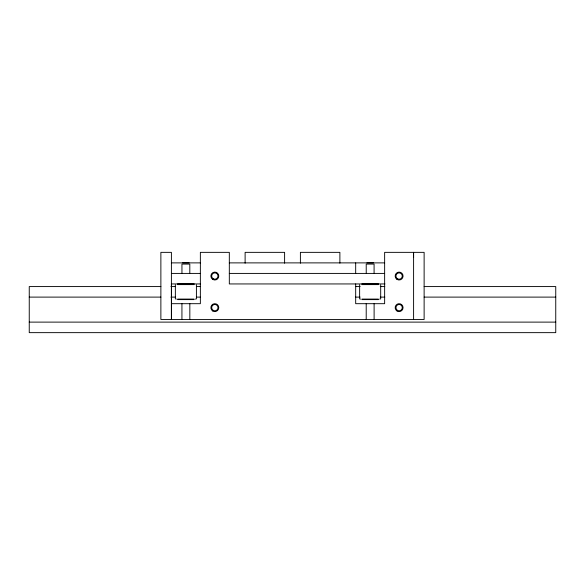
<?xml version="1.0" encoding="UTF-8"?>
<svg xmlns="http://www.w3.org/2000/svg" width="585" height="585" viewBox="0 0 585 585"><rect width="100%" height="100%" fill="white"/><g stroke="black" fill="none" stroke-linecap="round" stroke-linejoin="round"><path stroke-width="0.88" d="M413.595 257.619L413.595 252.354L413.595 319.483M182.732 262.753L189.035 262.753M367.007 262.753L373.31 262.753M171.405 262.884L200.362 262.884M229.32 262.884L384.637 262.884M171.405 273.414L200.362 273.414M229.32 273.414L384.637 273.414M177.657 283.813L194.11 283.813M361.932 283.813L378.385 283.813M200.567 283.944L171.405 283.944L171.405 319.483L171.405 252.354L160.875 252.354L160.875 319.483L424.125 319.483L424.125 252.354L384.637 252.354L384.637 303.688L355.68 303.688L355.68 283.944M384.952 283.944L229.32 283.944L229.32 252.354L200.362 252.354L200.362 303.688L171.405 303.688M177.657 284.602L194.11 284.602M361.932 284.602L378.385 284.602M160.875 286.577L29.25 286.577L29.25 332.646L555.75 332.646L555.75 286.577L424.125 286.577M170.93 286.577L175.5 286.577M196.523 286.577L200.18 286.577M355.57 286.577L360.141 286.577M380.25 286.577L384.82 286.577M29.25 297.107L160.875 297.107M170.93 297.107L175.5 297.107M196.523 297.107L200.18 297.107M355.57 297.107L360.141 297.107M380.25 297.107L384.82 297.107M424.125 297.107L555.75 297.107M176.341 299.081L175.354 298.884L175.354 284.8M177.657 299.081L194.11 299.081M195.427 299.081L196.414 298.884L196.414 284.8M360.616 299.081L359.629 298.884L359.629 284.8M361.932 299.081L378.385 299.081M379.702 299.081L380.689 298.884L380.689 284.8M177.657 299.608L194.11 299.608M361.932 299.608L378.385 299.608M29.25 322.116L555.75 322.116M374.086 273.049L374.086 264.076L366.217 264.076L366.232 273.049M374.108 303.688L374.108 319.483M366.21 303.688L366.21 319.483M355.68 262.884L355.68 273.414M339.885 263.184L339.885 252.354L300.397 252.354L300.397 263.184M284.602 263.184L284.602 252.354L245.115 252.354L245.115 263.184M189.811 273.049L189.811 264.076L181.942 264.076L181.957 273.049M189.833 303.688L189.833 319.483M181.935 303.688L181.935 319.483M397.537 310.372A3.159 3.159 0 0 0 402.275 307.637A3.159 3.159 0 0 0 397.537 304.902A3.159 3.159 0 0 0 397.537 310.372M397.142 311.059A3.949 3.949 0 0 0 403.065 307.637A3.949 3.949 0 0 0 397.142 304.215A3.949 3.949 0 0 0 397.142 311.059M213.262 310.372A3.159 3.159 0 0 0 218 307.637A3.159 3.159 0 0 0 213.262 304.902A3.159 3.159 0 0 0 213.262 310.372M212.867 311.059A3.949 3.949 0 0 0 218.79 307.637A3.949 3.949 0 0 0 212.867 304.215A3.949 3.949 0 0 0 212.867 311.059M396.901 279.316A3.949 3.949 0 0 0 403.058 276.332A3.949 3.949 0 0 0 397.391 272.493A3.949 3.949 0 0 0 396.901 279.316M397.347 278.665A3.159 3.159 0 0 0 402.268 276.274A3.159 3.159 0 0 0 397.734 273.202A3.159 3.159 0 0 0 397.347 278.665M212.867 279.469A3.949 3.949 0 0 0 218.79 276.047A3.949 3.949 0 0 0 212.867 272.625A3.949 3.949 0 0 0 212.867 279.469M213.072 278.665A3.159 3.159 0 0 0 217.993 276.274A3.159 3.159 0 0 0 213.459 273.202A3.159 3.159 0 0 0 213.072 278.665"/></g></svg>
